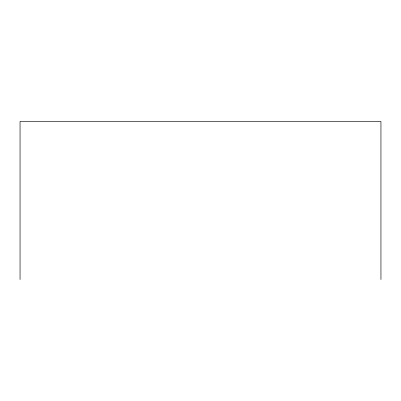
<?xml version="1.0" encoding="UTF-8"?>
<svg xmlns="http://www.w3.org/2000/svg" width="401" height="401" viewBox="0 0 401 401"><rect width="100%" height="100%" fill="white"/><g stroke="black" fill="none" stroke-linecap="round" stroke-linejoin="round"><path stroke-width="0.6" d="M380.95 279.562L380.95 121.438L20.05 121.438L20.05 279.562"/></g></svg>
